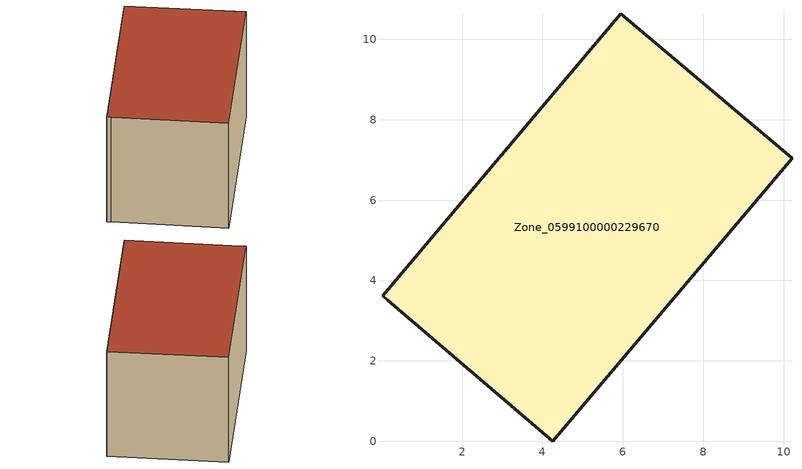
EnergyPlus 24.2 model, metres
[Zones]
Zone_0599100000229670
 floor ground (C_G): 0.02,3.62 5.95,10.64 10.21,7.04 4.25,0 0.15,3.51 z0.18
 wall outside (C_F): 10.21,7.04 5.95,10.64 0.02,3.62 0.15,3.51 4.25,0 10.21,7.04 z0.18:5.88
 roof outside (C_R): 5.95,10.64 0.02,3.62 0.15,3.51 4.25,0 10.21,7.04 z5.88
[BUILDING]
Pand.0599100000229670: North Axis=0; Terrain=City; Loads Convergence Tolerance Value=0.04; Temperature Convergence Tolerance Value=0.4; Solar Distribution=FullExterior; Maximum Number of Warmup Days=25; Minimum Number of Warmup Days=1
[Site:Location]
Rotterdam.The.Hague.AP_ZH_NLD Design_Conditions: Latitude=51.96; Longitude=4.45; Time Zone=1; Elevation=-4.5
[SITE:GROUNDTEMPERATURE:BUILDINGSURFACE]
18, 18, 18, 18, 18, 18, 18, 18, 18, 18, 18, 18
[MATERIAL] Thermal Absorptance=0.9; Solar Absorptance=0.7; Visible Absorptance=0.7
Name | Roughness | Thickness | Conductivity | Density | Specific Heat
G.TC.1946-1964 | MediumSmooth | 0.15 | 1 | 540 | 1210
F.TC.1946-1964 | Rough | 0.3 | 0.857143 | 1920 | 840
R.TC.1946-1964 | MediumRough | 0.2 | 0.235294 | 1500 | 1000
[CONSTRUCTION]
C_G: G.TC.1946-1964
C_F: F.TC.1946-1964
C_R: R.TC.1946-1964
[ZONE]
Zone_0599100000229670: Type=1; Multiplier=1; Ceiling Height=Autocalculate; Volume=Autocalculate; Floor Area=autocalculate; Part of Total Floor Area=Yes
[ZONEINFILTRATION:DESIGNFLOWRATE]
Infil_Zone_0599100000229670: Zone or ZoneList or Space or SpaceList=Zone_0599100000229670; Schedule=AlwaysOn; Design Flow Rate Calculation Method=Flow/Area; Flow Rate per Floor Area=0.003; Constant Term Coefficient=1; Temperature Term Coefficient=0; Velocity Term Coefficient=0; Velocity Squared Term Coefficient=0
[HVACTEMPLATE:ZONE:IDEALLOADSAIRSYSTEM]
Zone_0599100000229670: Maximum Heating Supply Air Temperature=50; Minimum Cooling Supply Air Temperature=13; Maximum Heating Supply Air Humidity Ratio=0.0156; Minimum Cooling Supply Air Humidity Ratio=0.0077; Heating Limit=NoLimit; Cooling Limit=NoLimit; Dehumidification Control Type=ConstantSensibleHeatRatio; Cooling Sensible Heat Ratio=0.7; Dehumidification Setpoint=60; Humidification Control Type=None; Humidification Setpoint=30; Outdoor Air Method=None; Outdoor Air Flow Rate per Person=0.00944; Outdoor Air Flow Rate per Zone Floor Area=0; Outdoor Air Flow Rate per Zone=0; Demand Controlled Ventilation Type=None; Outdoor Air Economizer Type=NoEconomizer; Heat Recovery Type=None; Sensible Heat Recovery Effectiveness=0.7; Latent Heat Recovery Effectiveness=0.65
[ZONECONTROL:THERMOSTAT]
ThermostatControl_Zone_0599100000229670: Zone or ZoneList=Zone_0599100000229670; Control Type Schedule=DualSetpointControlType; Control 1=Thermostat_Zone_0599100000229670; Temperature Difference Between Cutout And Setpoint=0
[THERMOSTATSETPOINT:DUALSETPOINT]
Thermostat_Zone_0599100000229670: Heating Setpoint Temperature Schedule=HeatingSetpoint_Zone_0599100000229670; Cooling Setpoint Temperature Schedule=CoolingSetpoint_Zone_0599100000229670
[SCHEDULE:COMPACT]
HeatingSetpoint_Zone_0599100000229670: Through: 12/31, For: AllDays, Until: 24:00, 21
CoolingSetpoint_Zone_0599100000229670: Through: 12/31, For: AllDays, Until: 24:00, 24
DualSetpointControlType: Through: 12/31, For: AllDays, Until: 24:00, 4
AlwaysOn: Through: 12/31, For: AllDays, Until: 24:00, 1
